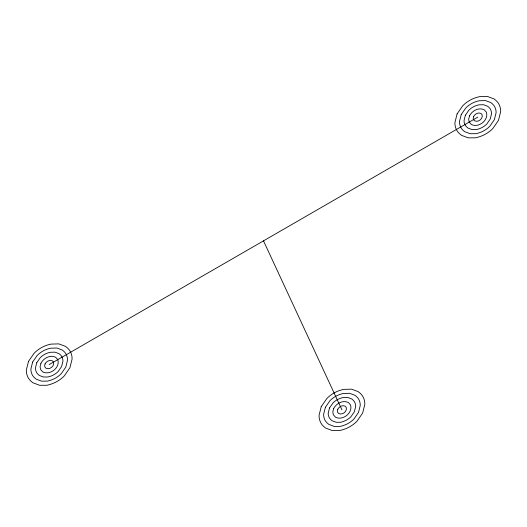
<?xml version="1.0" encoding="UTF-8"?>
<svg xmlns="http://www.w3.org/2000/svg" width="527" height="527" viewBox="0 0 527 527"><rect width="100%" height="100%" fill="white"/><g stroke="black" fill="none" stroke-linecap="round" stroke-linejoin="round"><path stroke-width="0.79" d="M49.209 364.579L477.791 117.139M263.5 240.859L341.937 409.861M28.511 361.377L26.35 369.947A42.417 24.486 0 0 0 27.779 376.95A27.081 15.632 0 0 0 32.997 382.813L39.604 385.277L46.863 385.277A28.754 16.6 0 0 0 57.054 381.476A42.417 24.486 0 0 0 64.353 375.83L69.907 367.78L72.067 359.203A42.417 24.486 0 0 0 70.638 352.207A27.081 15.632 0 0 0 65.42 346.338L58.813 343.881L50.961 344.105A27.081 15.632 0 0 0 41.363 347.675A42.417 24.486 0 0 0 34.064 353.327L28.511 361.377M32.648 362.016L30.922 368.874A33.932 19.591 0 0 0 32.068 374.473A21.666 12.51 0 0 0 36.238 379.17L41.521 381.14L47.331 381.133A23.004 13.28 0 0 0 55.487 378.096A33.932 19.591 0 0 0 61.323 373.577L65.77 367.141L67.496 360.284A33.932 19.591 0 0 0 66.349 354.678A21.666 12.51 0 0 0 62.179 349.987L56.896 348.018L50.612 348.195A21.666 12.51 0 0 0 42.931 351.054A33.932 19.591 0 0 0 37.094 355.58L32.648 362.016M36.791 362.655L35.493 367.8A25.448 14.69 0 0 0 36.35 372.003A16.251 9.381 0 0 0 39.479 375.52L43.445 376.996L47.799 376.996A17.253 9.96 0 0 0 53.912 374.717A25.448 14.69 0 0 0 58.293 371.331L61.626 366.496L62.924 361.357A25.448 14.69 0 0 0 62.067 357.154A16.251 9.381 0 0 0 58.938 353.637L54.973 352.161L50.263 352.293A16.251 9.381 0 0 0 44.505 354.44A25.448 14.69 0 0 0 40.124 357.826L36.791 362.655M40.928 363.294L40.065 366.726L40.638 369.526L42.72 371.871C49.986 375.744 60.407 367.609 57.779 359.631L55.697 357.28C50.23 354.434 43.504 358.176 40.928 363.294M45.072 363.94L44.637 365.652L44.92 367.049L45.968 368.228C49.597 370.165 54.808 366.094 53.497 362.102L52.45 360.929C49.716 359.506 46.356 361.377 45.072 363.94M321.239 406.66L319.079 415.236A42.417 24.486 0 0 0 320.508 422.232A27.081 15.632 0 0 0 325.719 428.102L332.333 430.559L339.592 430.559A28.754 16.6 0 0 0 349.776 426.765A42.417 24.486 0 0 0 357.082 421.113L362.635 413.063L364.796 404.492A42.417 24.486 0 0 0 363.366 397.49A27.081 15.632 0 0 0 358.149 391.627L351.542 389.163L343.69 389.387A27.081 15.632 0 0 0 334.092 392.964A42.417 24.486 0 0 0 326.793 398.61L321.239 406.66M325.376 407.299L323.65 414.163A33.932 19.591 0 0 0 324.79 419.762A21.666 12.51 0 0 0 328.967 424.452L334.25 426.422L340.06 426.415A23.004 13.28 0 0 0 348.209 423.385A33.932 19.591 0 0 0 354.052 418.86L358.498 412.424L360.224 405.566A33.932 19.591 0 0 0 359.078 399.967A21.666 12.51 0 0 0 354.908 395.27L349.618 393.3L343.341 393.485A21.666 12.51 0 0 0 335.659 396.344A33.932 19.591 0 0 0 329.823 400.863L325.376 407.299M329.52 407.944L328.222 413.082A25.448 14.69 0 0 0 329.079 417.285A16.251 9.381 0 0 0 332.208 420.803L336.173 422.279L340.528 422.279A17.253 9.96 0 0 0 346.641 419.999A25.448 14.69 0 0 0 351.022 416.613L354.355 411.785L355.653 406.64A25.448 14.69 0 0 0 354.796 402.437A16.251 9.381 0 0 0 351.667 398.919L347.701 397.444L342.985 397.575A16.251 9.381 0 0 0 337.227 399.723A25.448 14.69 0 0 0 332.847 403.109L329.52 407.944M333.657 408.583L332.794 412.009L333.367 414.808L335.449 417.16C342.715 421.033 353.136 412.891 350.508 404.914L348.419 402.569C342.958 399.723 336.233 403.458 333.657 408.583M337.794 409.222L337.366 410.935L337.649 412.338L338.696 413.511C342.326 415.447 347.537 411.376 346.219 407.391L345.178 406.212C342.445 404.789 339.085 406.66 337.794 409.222M457.093 113.937L454.933 122.508A42.417 24.486 0 0 0 456.362 129.51A27.081 15.632 0 0 0 461.58 135.373L468.187 137.837L475.446 137.83A28.754 16.6 0 0 0 485.637 134.036A42.417 24.486 0 0 0 492.936 128.39L498.489 120.34L500.65 111.764A42.417 24.486 0 0 0 499.221 104.768A27.081 15.632 0 0 0 494.003 98.898L487.396 96.441L479.544 96.665A27.081 15.632 0 0 0 469.946 100.235A42.417 24.486 0 0 0 462.647 105.887L457.093 113.937M461.23 114.576L459.504 121.434A33.932 19.591 0 0 0 460.651 127.033A21.666 12.51 0 0 0 464.821 131.73L470.104 133.7L475.914 133.693A23.004 13.28 0 0 0 484.069 130.656A33.932 19.591 0 0 0 489.906 126.137L494.352 119.701L496.078 112.837A33.932 19.591 0 0 0 494.932 107.238A21.666 12.51 0 0 0 490.762 102.548L485.479 100.578L479.195 100.756A21.666 12.51 0 0 0 471.513 103.615A33.932 19.591 0 0 0 465.677 108.14L461.23 114.576M465.374 115.215L464.076 120.36A25.448 14.69 0 0 0 464.933 124.563A16.251 9.381 0 0 0 468.062 128.081L472.027 129.556L476.382 129.556A17.253 9.96 0 0 0 482.495 127.277A25.448 14.69 0 0 0 486.876 123.891L490.209 119.056L491.507 113.918A25.448 14.69 0 0 0 490.65 109.715A16.251 9.381 0 0 0 487.521 106.197L483.555 104.721L478.845 104.853A16.251 9.381 0 0 0 473.088 107.001A25.448 14.69 0 0 0 468.707 110.387L465.374 115.215M469.511 115.854L468.648 119.286L469.221 122.086L471.303 124.431C478.569 128.305 488.99 120.169 486.362 112.192L484.28 109.84C478.812 106.994 472.087 110.736 469.511 115.854M473.654 116.5L473.22 118.213L473.503 119.609L474.55 120.788C478.18 122.725 483.391 118.654 482.08 114.662L481.032 113.489C478.299 112.067 474.939 113.937 473.654 116.5"/></g></svg>
